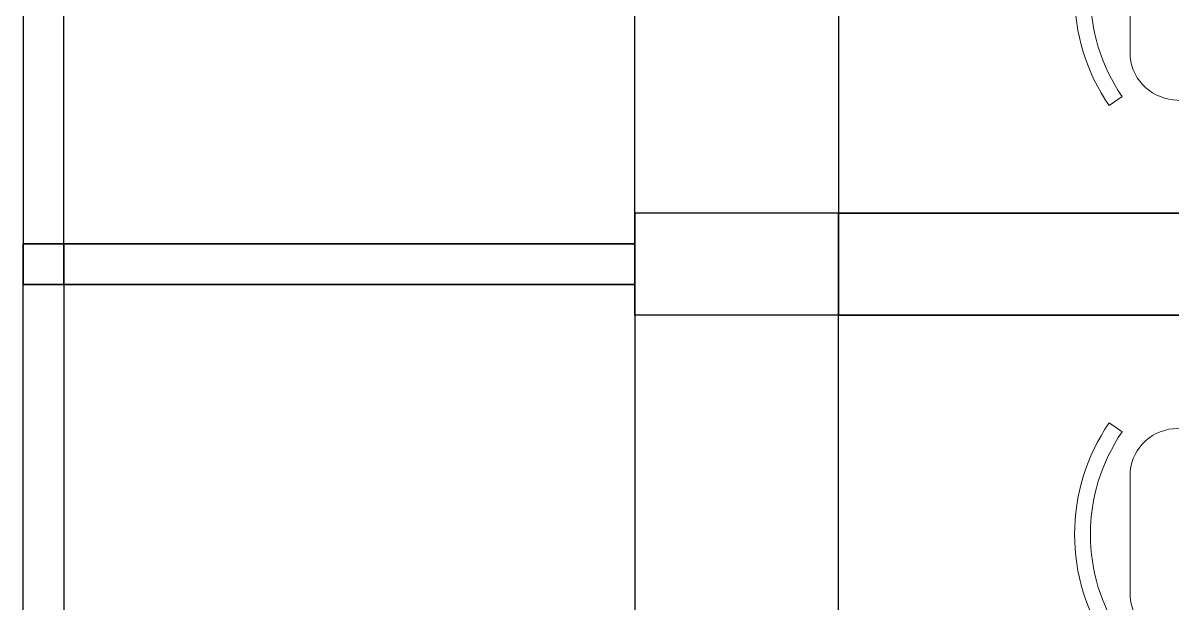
# Model space of a CAD drawing. Header units: millimetres. Extents: x 0 to 145404, y 0 to 194550.
# Drawn here: x 114075 to 116330, y 126581 to 127719 of the extents above; entities that cross this region are included whole.
import ezdxf

# ---------------------------------------------------------------- set-up
doc = ezdxf.new("R2010")
doc.units = ezdxf.units.MM
doc.layers.add('АР - мебель', color=7, linetype='Continuous', lineweight=9, true_color=0x787878)
for name, color, linetype, lineweight in [('АР - Монолит', 56, 'Continuous', 30), ('АР - Наружная стена', 144, 'Continuous', 30), ('АР - Перегородки 80', 32, 'Continuous', 30)]:
    doc.layers.add(name, color=color, linetype=linetype, lineweight=lineweight)

# ---------------------------------------------------------------- blocks, each defined once
blk = doc.blocks.new('ОГ78_на2персон_стол800х800')
for p, q in [((-400, -800), (-400, 0)), ((-400, 0), (400, 0)), ((400, 0), (400, -800)), ((-489.2, -172.3), (-724.4, -192.8)), ((489.2, -172.3), (724.4, -192.8)), ((-824.7, -198.8), (-850.3, -181.3)), ((824.7, -198.8), (850.3, -181.3)), ((-809.3, -285.3), (-809.3, -514.7)), ((809.3, -285.3), (809.3, -514.7)), ((-824.7, -601.2), (-850.3, -618.7)), ((-489.2, -627.7), (-724.4, -607.2)), ((489.2, -627.7), (724.4, -607.2)), ((824.7, -601.2), (850.3, -618.7)), ((400, -800), (-400, -800))]:
    blk.add_line(p, q)
for centre, radius, start, end in [((-481.1, -264.8), 92.9, 31.593, 94.9697), ((481.1, -264.8), 92.9, 85.0303, 148.407), ((-530.7, -400), 387.3, 145.6197, 214.3803), ((-530.7, -400), 356.3, 145.6197, 214.3803), ((-716.4, -285.3), 92.9, 94.9697, 180), ((716.4, -285.3), 92.9, 0, 85.0303), ((530.7, -400), 356.3, 325.6197, 34.3803), ((530.7, -400), 387.3, 325.6197, 34.3803), ((-716.4, -514.7), 92.9, 180, 265.0303), ((716.4, -514.7), 92.9, 274.9697, 0), ((-481.1, -535.2), 92.9, 265.0303, 328.407), ((481.1, -535.2), 92.9, 211.593, 274.9697)]:
    blk.add_arc(centre, radius, start, end)
blk = doc.blocks.new('Квартира 1С 3450 тип 9')
at = {"layer": 'АР - Монолит'}
blk.add_lwpolyline([(0, 3650), (0, 3450), (-6750, 3450), (-6750, 3650)], close=True, dxfattribs=at)
at = {"layer": 'АР - Наружная стена'}
blk.add_lwpolyline([(-7150, 3650), (-7150, 0), (-6750, 0), (-6750, 3650)], close=True, dxfattribs=at)
at = {"layer": 'АР - Перегородки 80'}
for points in [[(-8350, 3590), (-8350, 3510), (-7150, 3510), (-7150, 3590)], [(-8270, 3590), (-8270, 60), (-8350, 60), (-8350, 3590)]]:
    blk.add_lwpolyline(points, close=True, dxfattribs=at)
at = {"layer": 'АР - мебель', "xscale": -1}
blk.add_blockref('ОГ78_на2персон_стол800х800', (-5369, 3420), dxfattribs=at)
blk = doc.blocks.new('Квартира 1С 3450 тип 9-1')
at = {"layer": 'АР - Монолит'}
blk.add_lwpolyline([(0, 0), (0, 200), (-6750, 200), (-6750, 0)], close=True, dxfattribs=at)
at = {"layer": 'АР - Наружная стена'}
blk.add_lwpolyline([(-7150, 0), (-7150, 3650), (-6750, 3650), (-6750, 0)], close=True, dxfattribs=at)
at = {"layer": 'АР - Перегородки 80'}
for points in [[(-8270, 60), (-8270, 3590), (-8350, 3590), (-8350, 60)], [(-8350, 60), (-8350, 140), (-7150, 140), (-7150, 60)]]:
    blk.add_lwpolyline(points, close=True, dxfattribs=at)
at = {"layer": 'АР - мебель', "rotation": 180}
blk.add_blockref('ОГ78_на2персон_стол800х800', (-5369, 230), dxfattribs=at)
blk = doc.blocks.new('V_Section_2')
for name, p in [('Квартира 1С 3450 тип 9-1', (7150, -6900)), ('Квартира 1С 3450 тип 9', (7150, -10350))]:
    blk.add_blockref(name, p)

msp = doc.modelspace()

# ---------------------------------------------------------------- block references
msp.add_blockref('V_Section_2', (115275.5, 134046.1, 0))

doc.saveas('drawing.dxf')
